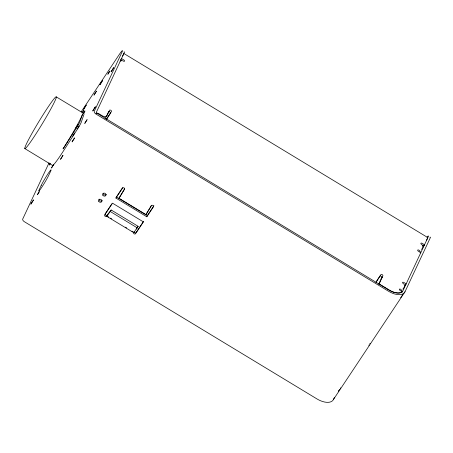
<?xml version="1.0" encoding="UTF-8"?>
<svg xmlns="http://www.w3.org/2000/svg" width="453" height="453" viewBox="0 0 453 453"><rect width="100%" height="100%" fill="white"/><g stroke="black" fill="none" stroke-linecap="round" stroke-linejoin="round"><path stroke-width="0.68" d="M108.607 217.01L106.795 215.934L106.823 216.364L133.794 232.7L138.154 226.33L111.183 209.999L107.202 214.982A1.149 0.974 25.1 0 1 105.679 215.203A1.149 0.974 25.1 0 1 105.238 213.793L111.857 203.827M53.737 164.337L51.478 168.046L53.346 164.784M146.8 216.766L147.321 215.662L116.427 196.947L115.906 198.057L146.8 216.766L153.397 206.834A1.149 0.974 25.1 0 0 152.955 205.43A1.149 0.974 25.1 0 0 151.438 205.645L145.945 214.597L118.975 198.267L124.677 188.674M145.945 214.597L150.056 207.746M49.06 162.814L22.729 219.02A2.758 1.461 33.6 0 0 24.462 221.777L316.936 398.912A15.328 8.103 33.6 0 0 333.482 399.438L405.016 291.738L429.699 239.048A13.029 0.872 -58.8 0 0 429.988 237.298M104.785 118.233A4.343 2.299 33.6 0 0 105.77 117.486L108.879 111.523L106.851 115.86A4.343 2.299 33.6 0 1 102.163 115.708L98.709 113.618A2.758 2.333 25.1 0 0 96.019 113.358M108.958 111.574L109.581 110.243A1.149 0.606 33.6 0 1 110.821 110.283A1.149 0.606 33.6 0 1 111.54 111.432L106.5 119.411M378.663 284.32L381.811 277.4A1.149 0.606 33.6 0 0 381.086 276.251A1.149 0.606 33.6 0 0 379.846 276.211L376.409 281.455M381.188 278.731L382.887 275.775A1.149 0.606 33.6 0 0 382.168 274.626A1.149 0.606 33.6 0 0 380.928 274.586L375.888 282.564M382.264 277.106L379.167 283.929L389.359 290.101A13.029 6.891 33.6 0 0 402.44 291.823L400.084 290.396A1.149 0.606 33.6 0 1 399.359 289.246A1.149 0.606 33.6 0 1 400.605 289.286A2.758 2.333 25.1 0 1 401.919 292.111M333.482 399.438L334.376 397.536M405.678 284.229L405.078 285.498L406.16 283.872L403.804 282.451A1.149 0.606 33.6 0 0 402.564 282.412A1.149 0.606 33.6 0 0 403.289 283.561A2.758 2.333 25.1 0 1 404.348 286.936L402.842 289.201M422.23 245.662L423.408 246.375L424.223 244.637M74.705 132.922L72.752 136.132M338.527 390.933L338.714 390.565M106.823 216.364L111.183 209.999M78.918 126.155L78.267 127.293M340.407 388.278L340.656 387.819M402.672 294.45L402.122 295.43M150.424 207.072L151.325 205.526M50.09 163.352L49.235 165.062L50.277 163.658M83.193 113.601L84.96 110.94L83.624 113.409M369.784 343.895L370.067 343.408M78.896 126.308L78.25 127.406M82.259 112.457L83.862 110.113L82.135 113.205M339.45 389.886L339.784 389.348M401.794 295.979L401.143 297.009M118.975 198.267L124.467 189.314A1.149 0.974 25.1 0 0 124.026 187.904A1.149 0.974 25.1 0 0 122.503 188.125L115.906 198.057M368.867 345.384L369.161 344.92M77.91 127.944L77.316 128.839M81.166 111.868L118.612 55.487A13.029 0.872 -58.8 0 1 121.789 52.559L94.264 111.313A2.758 1.461 33.6 0 0 95.996 114.071L388.464 291.211A15.328 8.103 33.6 0 0 405.016 291.738M120.77 59.62L121.489 58.533L123.839 59.96A1.149 0.606 33.6 0 1 124.564 61.11A1.149 0.606 33.6 0 1 123.324 61.07A2.758 2.333 25.1 0 0 120.09 61.138M108.159 112.61L108.879 111.523M106.24 119.473L110.464 113.057A1.149 0.606 33.6 0 0 109.739 111.908A1.149 0.606 33.6 0 0 108.499 111.868M116.817 196.364L122.638 187.599M143.533 221.364L136.132 232.502A1.149 0.974 25.1 0 1 134.031 231.8M147.321 215.662L153.918 205.724M381.262 278.776L382.343 277.151M423.408 246.375L424.489 244.75L422.134 243.323A1.149 0.606 33.6 0 0 420.894 243.284A1.149 0.606 33.6 0 0 421.613 244.433A2.758 2.333 25.1 0 1 422.672 247.808L421.545 249.507M136.206 229.031L138.154 226.33M77.571 128.363L77.293 128.714M400.639 297.723L400.865 297.417M338.623 391.092L338.85 390.792M106.795 215.934L106.682 216.092A1.149 0.974 25.1 0 1 105.158 216.308A1.149 0.974 25.1 0 1 104.717 214.903L112.508 203.176L143.403 221.885L135.611 233.612A1.149 0.974 25.1 0 1 134.094 233.833A1.149 0.974 25.1 0 1 133.652 232.429L133.794 232.7M56.336 96.919A30.334 2.027 -58.8 0 1 33.188 138.108A30.334 2.027 -58.8 0 1 32.095 133.159A30.334 2.027 -58.8 0 1 56.336 96.919L83.998 113.629A30.334 2.027 -58.8 0 1 83.743 115.022L81.161 122.497A5.793 0.385 -58.8 0 1 77.446 129.116L64.269 149.677A30.334 2.027 -58.8 0 1 52.44 165.356L24.745 148.539M427.57 237.446L123.584 53.335A18.228 1.217 -58.8 0 1 122.672 56.008M120.407 60.158L121.585 60.872M420.763 252.695L418.413 251.268A1.149 0.606 33.6 0 1 417.689 250.118A1.149 0.606 33.6 0 1 418.929 250.158A2.758 2.333 25.1 0 1 420.242 252.984M110.351 211.562L137.321 227.893M110.407 218.097L111.608 218.827M125.39 227.174L126.591 227.899M131.982 231.166L133.182 231.891M102.242 200.56A1.738 1.472 25.1 0 1 99.116 199.116M106.325 194.416A1.738 1.472 25.1 0 1 103.148 193.357M427.224 237.021A13.029 0.872 -58.8 0 1 427.734 237.859L403.051 290.549A13.029 6.891 33.6 0 1 388.985 290.101L96.415 112.893L96.229 112.503L123.748 53.748A13.029 0.872 -58.8 0 0 124.043 51.999M427.066 237.672A18.228 1.217 -58.8 0 1 426.658 240.118M30.923 204.077L33.465 199.988L30.923 204.077M37.395 194.728L39.281 191.687L37.395 194.728M60.566 159.241L62.956 155.39L60.566 159.241M72.123 141.834L74.513 137.984L72.123 141.834M83.692 109.19L86.229 105.096L83.692 109.19M84.819 123.335L87.055 119.728L84.819 123.335M94.054 95.022L96.444 91.172L94.054 95.022M92.803 110.911L95.34 106.823L92.803 110.911M100.011 84.615L102.548 80.526L100.011 84.615M107.899 74.15L109.79 71.11L107.899 74.15M111.132 71.784L113.669 67.695L111.132 71.784M75.691 128.414L78.261 124.298L75.691 128.414M82.508 114.275L79.926 121.749A5.793 0.385 -58.8 0 1 76.206 128.363L63.029 148.929A30.334 2.027 -58.8 0 0 82.508 114.275M41.212 185.436L39.247 189.626A9.989 0.668 -58.8 0 0 41.682 187.383A9.989 0.668 -58.8 0 0 48.63 175.498L50.594 171.302A9.989 0.668 -58.8 0 0 48.16 173.55A9.989 0.668 -58.8 0 0 41.212 185.436M102.876 195.243A1.738 1.472 25.1 0 0 105.804 195.526A1.738 1.472 25.1 0 0 104.286 193.12A1.738 1.472 25.1 0 0 102.876 195.243M98.794 201.387A1.738 1.472 25.1 0 0 101.727 201.67A1.738 1.472 25.1 0 0 100.209 199.258A1.738 1.472 25.1 0 0 98.794 201.387"/></g></svg>
